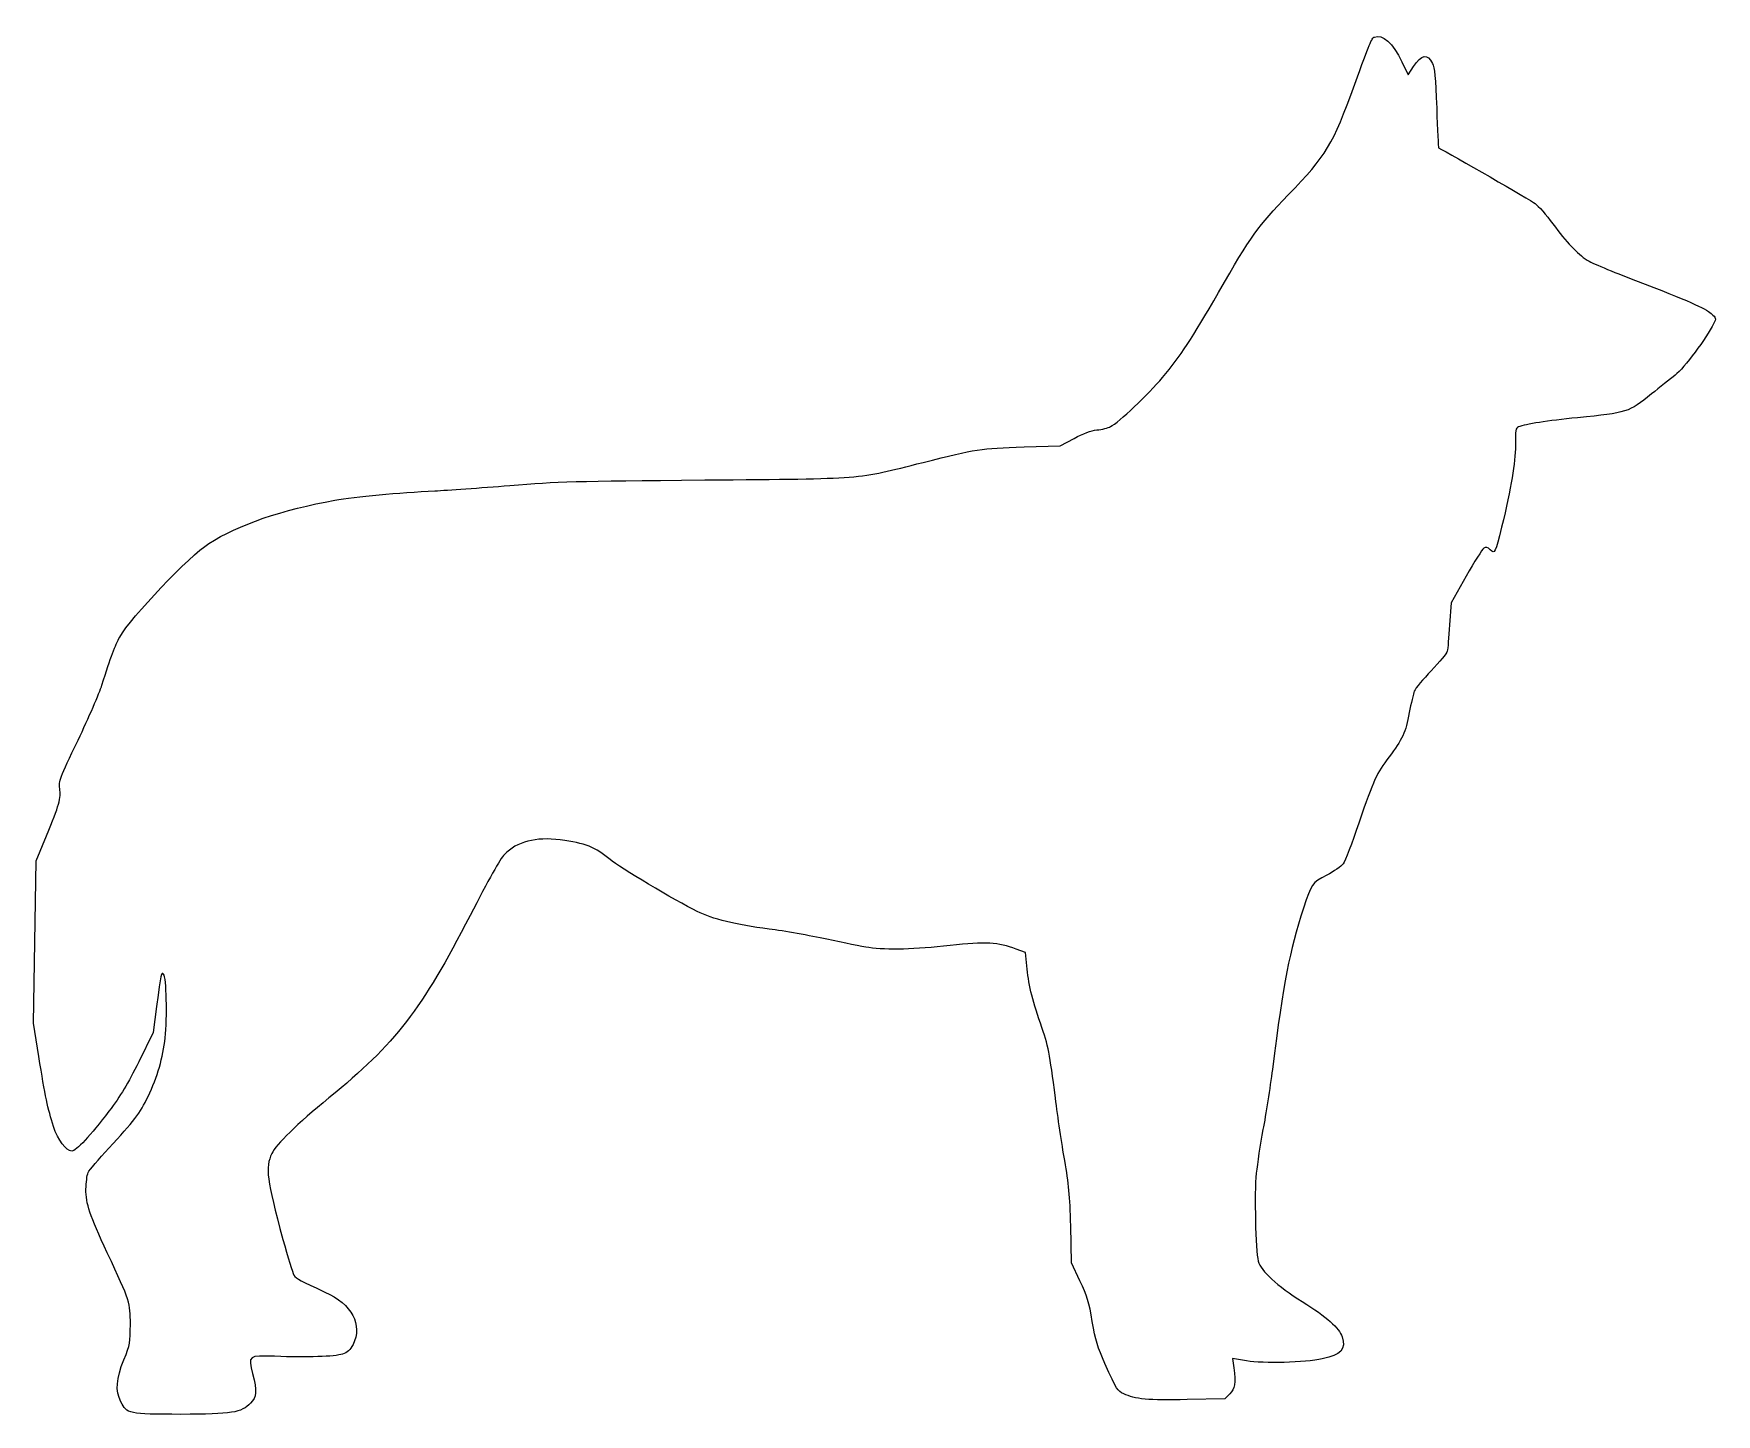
# Model space of a CAD drawing. Header units: centimetres. Extents: x -17.6 to 17.7, y -14.4 to 14.5.
import ezdxf

# ---------------------------------------------------------------- set-up
doc = ezdxf.new("R2010")
doc.units = ezdxf.units.CM
doc.header["$MEASUREMENT"] = 0
doc.layers.add('Layer 1', color=7, linetype='Continuous')

msp = doc.modelspace()

# ---------------------------------------------------------------- linework, layer by layer
at = {"layer": 'Layer 1'}
msp.add_open_spline([(10.48456, 14.4392), (10.42812, 14.41803), (10.38225, 14.3122), (10.07181, 13.45142), (10.07181, 13.45142), (9.60262, 12.16378), (9.48267, 11.9627), (8.67481, 11.12661), (8.67481, 11.12661), (8.03628, 10.46692), (7.90223, 10.27994), (7.21431, 9.08403), (7.21431, 9.08403), (6.64634, 8.09272), (6.42409, 7.76111), (6.03956, 7.29897), (6.03956, 7.29897), (5.7397, 6.94266), (5.11528, 6.35353), (4.94948, 6.26886), (4.94948, 6.26886), (4.89656, 6.24064), (4.76604, 6.20889), (4.66373, 6.1983), (4.66373, 6.1983), (4.53673, 6.18419), (4.37445, 6.12422), (4.18395, 6.02191), (4.18395, 6.02191), (4.18395, 6.02191), (3.89467, 5.86669), (3.89467, 5.86669), (3.89467, 5.86669), (3.89467, 5.86669), (3.1362, 5.842), (3.1362, 5.842), (3.1362, 5.842), (2.20839, 5.81378), (2.14489, 5.80319), (1.01601, 5.51744), (1.01601, 5.51744), (-0.4198, 5.15761), (-0.15521, 5.17877), (-3.56305, 5.15055), (-3.56305, 5.15055), (-6.3253, 5.12586), (-6.62516, 5.1188), (-7.65527, 5.03413), (-7.65527, 5.03413), (-8.26558, 4.98474), (-8.97113, 4.93535), (-9.22513, 4.92124), (-9.22513, 4.92124), (-9.9836, 4.88596), (-10.89377, 4.8013), (-11.32416, 4.72368), (-11.32416, 4.72368), (-12.40719, 4.53318), (-13.35969, 4.20862), (-13.96999, 3.81704), (-13.96999, 3.81704), (-14.36863, 3.56304), (-15.60688, 2.26482), (-15.83618, 1.8556), (-15.83618, 1.8556), (-15.93496, 1.67921), (-16.01962, 1.45343), (-16.21012, 0.84666), (-16.21012, 0.84666), (-16.26304, 0.68085), (-16.48881, 0.16227), (-16.71106, -0.30692), (-16.71106, -0.30692), (-17.09559, -1.11478), (-17.11675, -1.17123), (-17.09559, -1.31939), (-17.09559, -1.31939), (-17.06384, -1.524), (-17.10617, -1.67217), (-17.37076, -2.3107), (-17.37076, -2.3107), (-17.37076, -2.3107), (-17.59301, -2.83987), (-17.59301, -2.83987), (-17.59301, -2.83987), (-17.59301, -2.83987), (-17.6177, -4.54026), (-17.6177, -4.54026), (-17.6177, -4.54026), (-17.6177, -4.54026), (-17.64239, -6.24065), (-17.64239, -6.24065), (-17.64239, -6.24065), (-17.64239, -6.24065), (-17.53303, -6.93915), (-17.53303, -6.93915), (-17.53303, -6.93915), (-17.4025, -7.77171), (-17.34606, -8.03982), (-17.22611, -8.40671), (-17.22611, -8.40671), (-17.13439, -8.69599), (-16.96153, -8.92529), (-16.84158, -8.92529), (-16.84158, -8.92529), (-16.75339, -8.92529), (-16.45, -8.60073), (-16.06194, -8.08921), (-16.06194, -8.08921), (-15.81852, -7.76465), (-15.66683, -7.51418), (-15.43752, -7.05204), (-15.43752, -7.05204), (-15.43752, -7.05204), (-15.13413, -6.43821), (-15.13413, -6.43821), (-15.13413, -6.43821), (-15.13413, -6.43821), (-15.06357, -5.8914), (-15.06357, -5.8914), (-15.06357, -5.8914), (-14.96832, -5.18584), (-14.96479, -5.16468), (-14.9154, -5.21407), (-14.9154, -5.21407), (-14.85543, -5.27404), (-14.83779, -6.12776), (-14.88365, -6.5511), (-14.88365, -6.5511), (-14.92598, -6.96032), (-15.04593, -7.37307), (-15.24348, -7.78229), (-15.24348, -7.78229), (-15.40576, -8.12448), (-15.54687, -8.31146), (-16.06545, -8.86532), (-16.06545, -8.86532), (-16.28064, -9.09463), (-16.47467, -9.32393), (-16.49937, -9.37685), (-16.49937, -9.37685), (-16.52406, -9.42977), (-16.5417, -9.58499), (-16.54523, -9.7261), (-16.54523, -9.7261), (-16.54523, -10.03302), (-16.47115, -10.25879), (-16.0972, -11.0596), (-16.0972, -11.0596), (-15.61389, -12.09324), (-15.61389, -12.09677), (-15.61389, -12.55891), (-15.61389, -12.55891), (-15.61389, -12.94697), (-15.61742, -12.97872), (-15.74795, -13.29974), (-15.74795, -13.29974), (-15.91376, -13.70896), (-15.93139, -13.9418), (-15.81145, -14.18521), (-15.81145, -14.18521), (-15.68798, -14.43921), (-15.65623, -14.44627), (-14.55203, -14.44627), (-14.55203, -14.44627), (-13.47959, -14.44274), (-13.28909, -14.41452), (-13.09153, -14.21344), (-13.09153, -14.21344), (-12.961, -14.08291), (-12.95395, -13.9665), (-13.0492, -13.59255), (-13.0492, -13.59255), (-13.14798, -13.21508), (-13.13739, -13.20802), (-12.58706, -13.22919), (-12.58706, -13.22919), (-11.9062, -13.25741), (-11.32059, -13.23625), (-11.16537, -13.18333), (-11.16537, -13.18333), (-11.05601, -13.14805), (-11.00662, -13.10219), (-10.94312, -12.98225), (-10.94312, -12.98225), (-10.73498, -12.57303), (-10.96781, -12.13558), (-11.53226, -11.88158), (-11.53226, -11.88158), (-12.04379, -11.64875), (-12.13198, -11.60289), (-12.18137, -11.52527), (-12.18137, -11.52527), (-12.20959, -11.48294), (-12.3119, -11.14427), (-12.4142, -10.77738), (-12.4142, -10.77738), (-12.75639, -9.51091), (-12.78462, -9.27807), (-12.64703, -8.97821), (-12.64703, -8.97821), (-12.55531, -8.78418), (-12.11786, -8.35379), (-11.44759, -7.81052), (-11.44759, -7.81052), (-10.04706, -6.66399), (-9.50378, -5.96196), (-8.48778, -3.98641), (-8.48778, -3.98641), (-8.09972, -3.23147), (-7.85278, -2.79402), (-7.76811, -2.70583), (-7.76811, -2.70583), (-7.50353, -2.43419), (-7.10842, -2.33189), (-6.59689, -2.39891), (-6.59689, -2.39891), (-6.07125, -2.46594), (-5.85253, -2.55413), (-5.54914, -2.81166), (-5.54914, -2.81166), (-5.3657, -2.96688), (-4.18742, -3.66891), (-3.72175, -3.90174), (-3.72175, -3.90174), (-3.39719, -4.06049), (-2.92094, -4.17691), (-2.21539, -4.26863), (-2.21539, -4.26863), (-1.89789, -4.31096), (-1.35461, -4.40621), (-1.00536, -4.48382), (-1.00536, -4.48382), (-0.65611, -4.5579), (-0.25747, -4.63551), (-0.12342, -4.65668), (-0.12342, -4.65668), (0.27169, -4.71312), (0.85025, -4.69901), (1.5805, -4.61435), (1.5805, -4.61435), (2.33544, -4.52968), (2.58592, -4.54379), (2.96692, -4.68843), (2.96692, -4.68843), (2.96692, -4.68843), (3.16448, -4.76251), (3.16448, -4.76251), (3.16448, -4.76251), (3.16448, -4.76251), (3.18917, -5.03768), (3.18917, -5.03768), (3.18917, -5.03768), (3.22445, -5.4081), (3.29853, -5.72207), (3.47845, -6.24418), (3.47845, -6.24418), (3.64778, -6.74512), (3.66895, -6.8439), (3.79242, -7.81404), (3.79242, -7.81404), (3.84181, -8.2021), (3.92648, -8.78771), (3.98645, -9.11932), (3.98645, -9.11932), (4.07464, -9.62026), (4.09581, -9.84604), (4.11345, -10.49515), (4.11345, -10.49515), (4.11345, -10.49515), (4.13109, -11.27126), (4.13109, -11.27126), (4.13109, -11.27126), (4.13109, -11.27126), (4.30748, -11.6452), (4.30748, -11.6452), (4.30748, -11.6452), (4.45565, -11.95917), (4.49798, -12.09323), (4.56501, -12.49892), (4.56501, -12.49892), (4.63557, -12.89756), (4.6779, -13.0422), (4.82959, -13.37734), (4.82959, -13.37734), (5.09065, -13.9559), (5.08712, -13.94531), (5.2247, -14.01587), (5.2247, -14.01587), (5.46106, -14.12876), (5.73623, -14.15698), (6.5582, -14.13581), (6.5582, -14.13581), (6.5582, -14.13581), (7.34489, -14.1217), (7.34489, -14.1217), (7.34489, -14.1217), (7.34489, -14.1217), (7.4472, -14.01939), (7.4472, -14.01939), (7.4472, -14.01939), (7.55656, -13.9065), (7.57773, -13.79361), (7.53187, -13.47258), (7.53187, -13.47258), (7.53187, -13.47258), (7.50718, -13.27502), (7.50718, -13.27502), (7.50718, -13.27502), (7.50718, -13.27502), (7.80351, -13.32441), (7.80351, -13.32441), (7.80351, -13.32441), (8.15276, -13.38438), (9.02412, -13.36322), (9.39101, -13.28208), (9.39101, -13.28208), (9.78612, -13.20094), (9.89195, -13.081), (9.80729, -12.81994), (9.80729, -12.81994), (9.74379, -12.63297), (9.48626, -12.40366), (8.97121, -12.08263), (8.97121, -12.08263), (8.44204, -11.75102), (8.10338, -11.44057), (8.04693, -11.23244), (8.04693, -11.23244), (7.99049, -11.01372), (7.96226, -9.80016), (8.0046, -9.39094), (8.0046, -9.39094), (8.02577, -9.19338), (8.08927, -8.77711), (8.14571, -8.47372), (8.14571, -8.47372), (8.20568, -8.1668), (8.29388, -7.59883), (8.34327, -7.21078), (8.34327, -7.21078), (8.58669, -5.31636), (8.69252, -4.78014), (8.99591, -3.82764), (8.99591, -3.82764), (9.16172, -3.31964), (9.16877, -3.302), (9.48274, -3.13972), (9.48274, -3.13972), (9.63443, -3.06211), (9.78966, -2.95275), (9.82846, -2.89983), (9.82846, -2.89983), (9.86727, -2.84691), (10.01543, -2.46239), (10.15654, -2.04611), (10.15654, -2.04611), (10.47404, -1.1183), (10.52696, -1.00542), (10.79154, -0.65969), (10.79154, -0.65969), (11.06671, -0.29986), (11.14079, -0.14111), (11.21487, 0.27164), (11.21487, 0.27164), (11.25015, 0.46214), (11.29954, 0.66322), (11.3207, 0.7232), (11.3207, 0.7232), (11.34539, 0.77964), (11.50414, 0.97367), (11.67701, 1.15006), (11.67701, 1.15006), (11.84987, 1.32998), (12.00157, 1.51342), (12.01215, 1.55928), (12.01215, 1.55928), (12.02273, 1.60161), (12.0439, 1.85209), (12.06154, 2.10961), (12.06154, 2.10961), (12.06154, 2.10961), (12.09329, 2.57528), (12.09329, 2.57528), (12.09329, 2.57528), (12.09329, 2.57528), (12.40726, 3.12914), (12.40726, 3.12914), (12.40726, 3.12914), (12.58012, 3.43253), (12.74593, 3.69711), (12.77768, 3.71828), (12.77768, 3.71828), (12.82354, 3.7465), (12.85529, 3.73592), (12.91174, 3.68653), (12.91174, 3.68653), (13.01052, 3.59481), (13.0211, 3.61597), (13.15163, 4.15925), (13.15163, 4.15925), (13.35977, 5.01297), (13.44091, 5.48922), (13.44091, 5.87375), (13.44091, 5.87375), (13.44091, 6.18772), (13.44797, 6.24064), (13.50441, 6.26181), (13.50441, 6.26181), (13.66316, 6.32178), (14.10413, 6.39234), (14.74619, 6.45584), (14.74619, 6.45584), (15.79394, 6.55815), (15.81158, 6.5652), (16.29841, 6.95326), (16.29841, 6.95326), (16.46422, 7.08732), (16.68647, 7.2637), (16.7923, 7.34837), (16.7923, 7.34837), (16.97927, 7.49301), (17.45199, 8.12801), (17.59663, 8.42434), (17.59663, 8.42434), (17.6566, 8.54428), (17.65307, 8.54428), (17.55077, 8.63953), (17.55077, 8.63953), (17.41671, 8.75595), (17.07452, 8.90764), (15.96327, 9.33097), (15.96327, 9.33097), (15.47996, 9.51794), (15.01783, 9.70844), (14.94374, 9.76136), (14.94374, 9.76136), (14.73913, 9.89542), (14.51335, 10.1353), (14.2276, 10.51983), (14.2276, 10.51983), (14.08649, 10.7068), (13.92068, 10.90083), (13.85718, 10.94669), (13.85718, 10.94669), (13.77604, 11.01019), (12.08976, 11.98033), (11.82871, 12.11438), (11.82871, 12.11438), (11.82518, 12.11791), (11.80754, 12.49185), (11.7899, 12.94694), (11.7899, 12.94694), (11.76521, 13.59958), (11.74757, 13.80066), (11.70171, 13.88533), (11.70171, 13.88533), (11.59235, 14.097), (11.47946, 14.07583), (11.3066, 13.82183), (11.3066, 13.82183), (11.3066, 13.82183), (11.19018, 13.64544), (11.19018, 13.64544), (11.19018, 13.64544), (11.19018, 13.64544), (11.05965, 13.91708), (11.05965, 13.91708), (11.05965, 13.91708), (10.86915, 14.31219), (10.65396, 14.50975), (10.48462, 14.43919), (10.48462, 14.43919), (10.48462, 14.43919), (10.48456, 14.4392), (10.48456, 14.4392)], degree=3, knots=[0, 0, 0, 0, 0.00833333, 0.00833333, 0.00833333, 0.00833333, 0.01666667, 0.01666667, 0.01666667, 0.01666667, 0.025, 0.025, 0.025, 0.025, 0.03333333, 0.03333333, 0.03333333, 0.03333333, 0.04166667, 0.04166667, 0.04166667, 0.04166667, 0.05, 0.05, 0.05, 0.05, 0.05833333, 0.05833333, 0.05833333, 0.05833333, 0.06666667, 0.06666667, 0.06666667, 0.06666667, 0.075, 0.075, 0.075, 0.075, 0.08333333, 0.08333333, 0.08333333, 0.08333333, 0.09166667, 0.09166667, 0.09166667, 0.09166667, 0.1, 0.1, 0.1, 0.1, 0.10833333, 0.10833333, 0.10833333, 0.10833333, 0.11666667, 0.11666667, 0.11666667, 0.11666667, 0.125, 0.125, 0.125, 0.125, 0.13333333, 0.13333333, 0.13333333, 0.13333333, 0.14166667, 0.14166667, 0.14166667, 0.14166667, 0.15, 0.15, 0.15, 0.15, 0.15833333, 0.15833333, 0.15833333, 0.15833333, 0.16666667, 0.16666667, 0.16666667, 0.16666667, 0.175, 0.175, 0.175, 0.175, 0.18333333, 0.18333333, 0.18333333, 0.18333333, 0.19166667, 0.19166667, 0.19166667, 0.19166667, 0.2, 0.2, 0.2, 0.2, 0.20833333, 0.20833333, 0.20833333, 0.20833333, 0.21666667, 0.21666667, 0.21666667, 0.21666667, 0.225, 0.225, 0.225, 0.225, 0.23333333, 0.23333333, 0.23333333, 0.23333333, 0.24166667, 0.24166667, 0.24166667, 0.24166667, 0.25, 0.25, 0.25, 0.25, 0.25833333, 0.25833333, 0.25833333, 0.25833333, 0.26666667, 0.26666667, 0.26666667, 0.26666667, 0.275, 0.275, 0.275, 0.275, 0.28333333, 0.28333333, 0.28333333, 0.28333333, 0.29166667, 0.29166667, 0.29166667, 0.29166667, 0.3, 0.3, 0.3, 0.3, 0.30833333, 0.30833333, 0.30833333, 0.30833333, 0.31666667, 0.31666667, 0.31666667, 0.31666667, 0.325, 0.325, 0.325, 0.325, 0.33333333, 0.33333333, 0.33333333, 0.33333333, 0.34166667, 0.34166667, 0.34166667, 0.34166667, 0.35, 0.35, 0.35, 0.35, 0.35833333, 0.35833333, 0.35833333, 0.35833333, 0.36666667, 0.36666667, 0.36666667, 0.36666667, 0.375, 0.375, 0.375, 0.375, 0.38333333, 0.38333333, 0.38333333, 0.38333333, 0.39166667, 0.39166667, 0.39166667, 0.39166667, 0.4, 0.4, 0.4, 0.4, 0.40833333, 0.40833333, 0.40833333, 0.40833333, 0.41666667, 0.41666667, 0.41666667, 0.41666667, 0.425, 0.425, 0.425, 0.425, 0.43333333, 0.43333333, 0.43333333, 0.43333333, 0.44166667, 0.44166667, 0.44166667, 0.44166667, 0.45, 0.45, 0.45, 0.45, 0.45833333, 0.45833333, 0.45833333, 0.45833333, 0.46666667, 0.46666667, 0.46666667, 0.46666667, 0.475, 0.475, 0.475, 0.475, 0.48333333, 0.48333333, 0.48333333, 0.48333333, 0.49166667, 0.49166667, 0.49166667, 0.49166667, 0.5, 0.5, 0.5, 0.5, 0.50833333, 0.50833333, 0.50833333, 0.50833333, 0.51666667, 0.51666667, 0.51666667, 0.51666667, 0.525, 0.525, 0.525, 0.525, 0.53333333, 0.53333333, 0.53333333, 0.53333333, 0.54166667, 0.54166667, 0.54166667, 0.54166667, 0.55, 0.55, 0.55, 0.55, 0.55833333, 0.55833333, 0.55833333, 0.55833333, 0.56666667, 0.56666667, 0.56666667, 0.56666667, 0.575, 0.575, 0.575, 0.575, 0.58333333, 0.58333333, 0.58333333, 0.58333333, 0.59166667, 0.59166667, 0.59166667, 0.59166667, 0.6, 0.6, 0.6, 0.6, 0.60833333, 0.60833333, 0.60833333, 0.60833333, 0.61666667, 0.61666667, 0.61666667, 0.61666667, 0.625, 0.625, 0.625, 0.625, 0.63333333, 0.63333333, 0.63333333, 0.63333333, 0.64166667, 0.64166667, 0.64166667, 0.64166667, 0.65, 0.65, 0.65, 0.65, 0.65833333, 0.65833333, 0.65833333, 0.65833333, 0.66666667, 0.66666667, 0.66666667, 0.66666667, 0.675, 0.675, 0.675, 0.675, 0.68333333, 0.68333333, 0.68333333, 0.68333333, 0.69166667, 0.69166667, 0.69166667, 0.69166667, 0.7, 0.7, 0.7, 0.7, 0.70833333, 0.70833333, 0.70833333, 0.70833333, 0.71666667, 0.71666667, 0.71666667, 0.71666667, 0.725, 0.725, 0.725, 0.725, 0.73333333, 0.73333333, 0.73333333, 0.73333333, 0.74166667, 0.74166667, 0.74166667, 0.74166667, 0.75, 0.75, 0.75, 0.75, 0.75833333, 0.75833333, 0.75833333, 0.75833333, 0.76666667, 0.76666667, 0.76666667, 0.76666667, 0.775, 0.775, 0.775, 0.775, 0.78333333, 0.78333333, 0.78333333, 0.78333333, 0.79166667, 0.79166667, 0.79166667, 0.79166667, 0.8, 0.8, 0.8, 0.8, 0.80833333, 0.80833333, 0.80833333, 0.80833333, 0.81666667, 0.81666667, 0.81666667, 0.81666667, 0.825, 0.825, 0.825, 0.825, 0.83333333, 0.83333333, 0.83333333, 0.83333333, 0.84166667, 0.84166667, 0.84166667, 0.84166667, 0.85, 0.85, 0.85, 0.85, 0.85833333, 0.85833333, 0.85833333, 0.85833333, 0.86666667, 0.86666667, 0.86666667, 0.86666667, 0.875, 0.875, 0.875, 0.875, 0.88333333, 0.88333333, 0.88333333, 0.88333333, 0.89166667, 0.89166667, 0.89166667, 0.89166667, 0.9, 0.9, 0.9, 0.9, 0.90833333, 0.90833333, 0.90833333, 0.90833333, 0.91666667, 0.91666667, 0.91666667, 0.91666667, 0.925, 0.925, 0.925, 0.925, 0.93333333, 0.93333333, 0.93333333, 0.93333333, 0.94166667, 0.94166667, 0.94166667, 0.94166667, 0.95, 0.95, 0.95, 0.95, 0.95833333, 0.95833333, 0.95833333, 0.95833333, 0.96666667, 0.96666667, 0.96666667, 0.96666667, 0.975, 0.975, 0.975, 0.975, 0.98333333, 0.98333333, 0.98333333, 0.98333333, 1, 1, 1, 1], dxfattribs=at)

doc.saveas('drawing.dxf')
